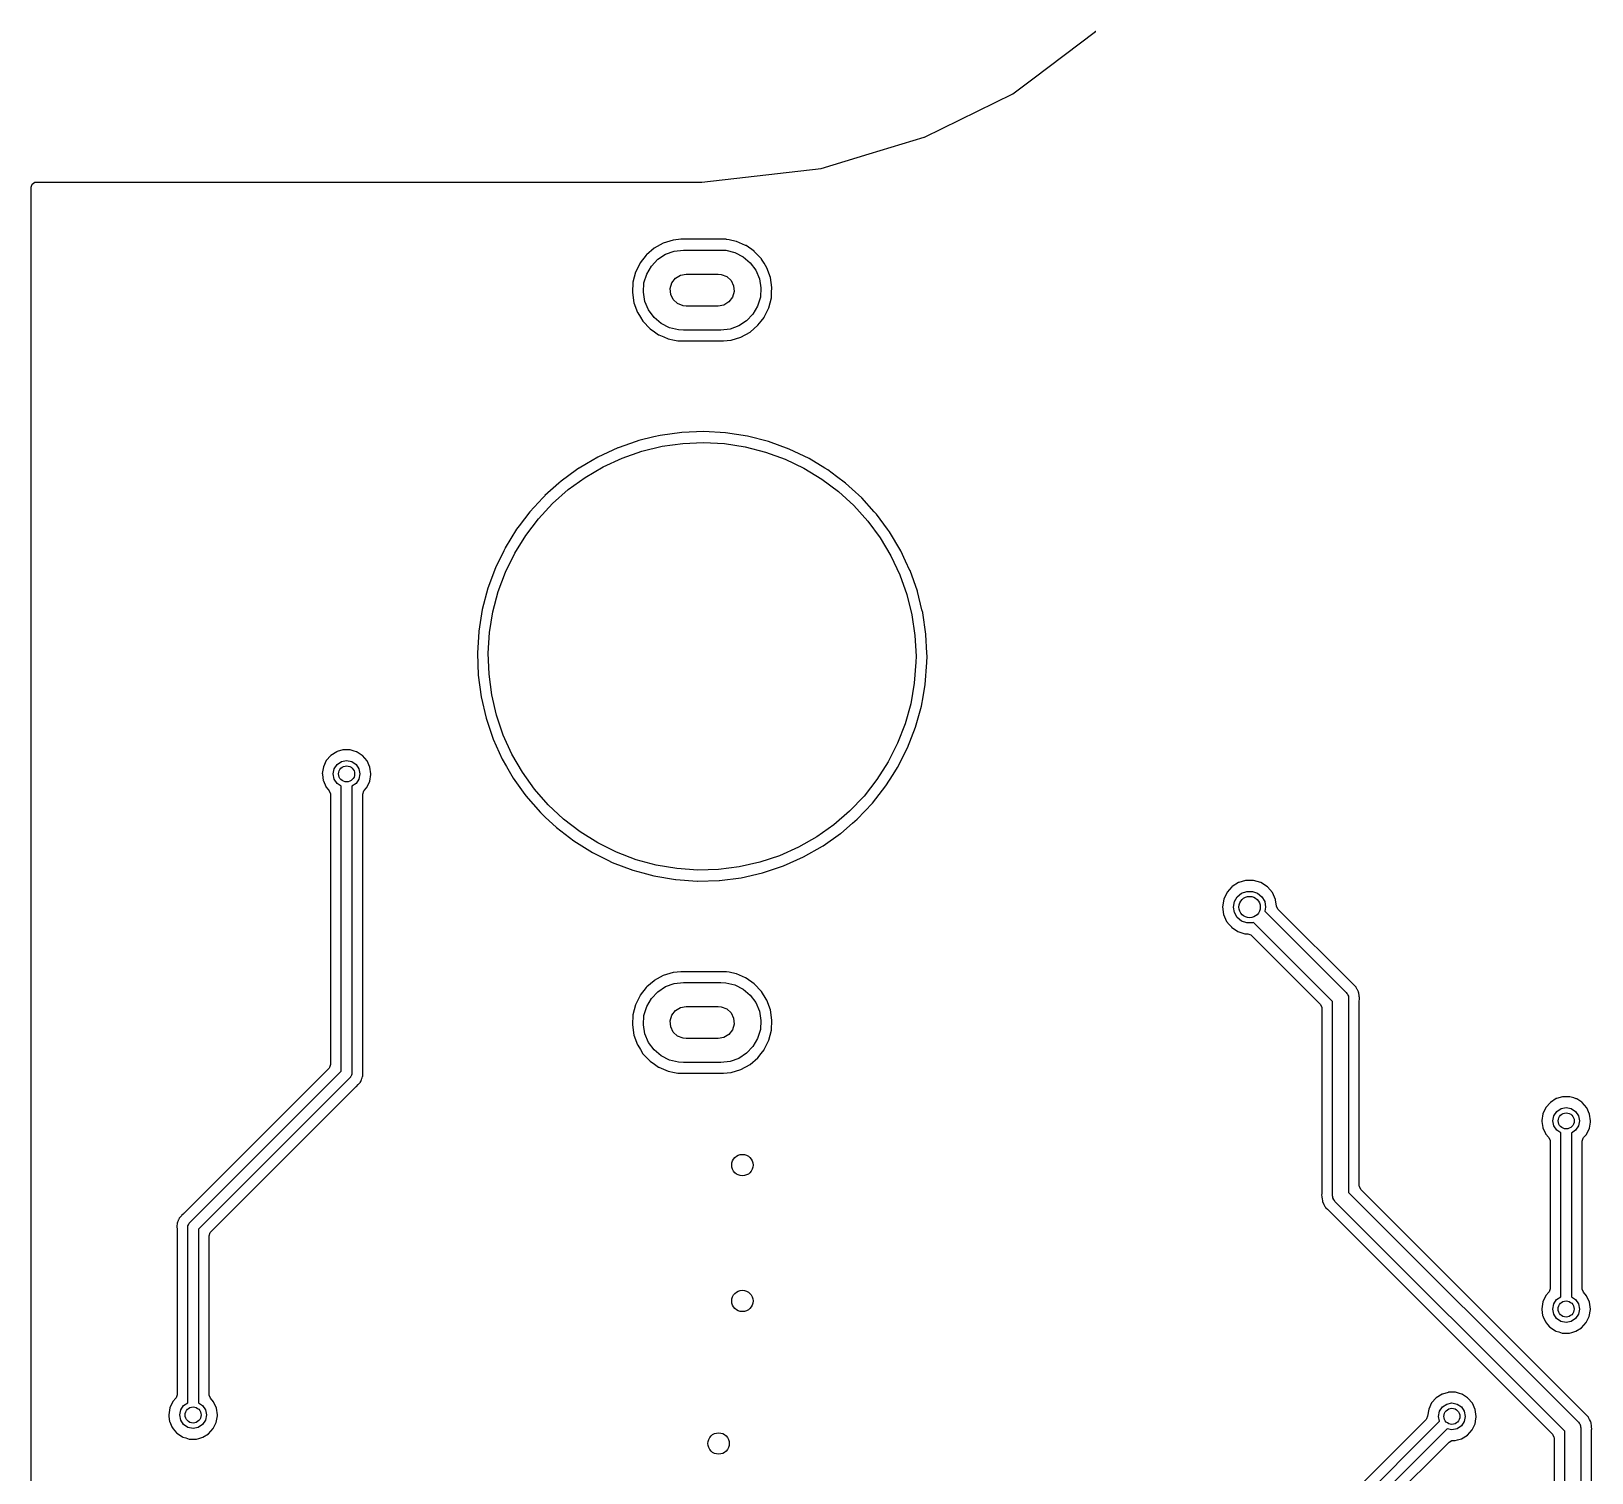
# Model space of a CAD drawing. Extents: x 0.04 to 2.01, y 0.04 to 5.04.
# Drawn here: x 0.037 to 1.187, y 2.912 to 3.974 of the extents above; entities that cross this region are included whole.
import ezdxf

# ---------------------------------------------------------------- set-up
doc = ezdxf.new("R2010")
doc.units = 0
doc.header["$MEASUREMENT"] = 0
doc.layers.add('BLACK', color=7, linetype='CONTINUOUS')

msp = doc.modelspace()

# ---------------------------------------------------------------- linework, layer by layer
at = {"layer": 'BLACK', "linetype": 'CONTINUOUS'}
for p, q in [((0.774921, 3.93916), (0.821059, 3.97396)), ((0.821059, 3.97396), (0.821189, 3.97406)), ((0.821059, 3.97396), (0.821059, 3.97396)), ((0.821189, 3.97406), (0.8213, 3.97417)), ((0.760189, 3.92806), (0.774921, 3.93916)), ((0.695189, 3.89606), (0.760189, 3.92806)), ((0.654557, 3.88376), (0.695036, 3.89601)), ((0.695036, 3.89601), (0.695037, 3.89601)), ((0.695037, 3.89601), (0.695189, 3.89606)), ((0.531189, 3.86306), (0.619189, 3.87306)), ((0.619189, 3.87306), (0.654557, 3.88376)), ((0.037421, 3.85916), (0.038166, 3.86145)), ((0.038166, 3.86145), (0.040114, 3.86286)), ((0.040114, 3.86286), (0.041319, 3.86306)), ((0.041319, 3.86306), (0.531189, 3.86306)), ((0.037421, 0.04722), (0.037421, 3.85916)), ((0.502899, 3.81804), (0.49625, 3.81435)), ((0.510153, 3.82031), (0.502899, 3.81804)), ((0.510349, 3.82033), (0.510153, 3.82031)), ((0.515718, 3.82088), (0.510349, 3.82033)), ((0.510349, 3.82033), (0.510349, 3.82033)), ((0.515719, 3.82088), (0.515718, 3.82088)), ((0.515817, 3.82089), (0.515719, 3.82088)), ((0.548958, 3.82089), (0.515817, 3.82089)), ((0.549207, 3.82087), (0.548958, 3.82089)), ((0.549354, 3.82084), (0.549207, 3.82087)), ((0.551341, 3.82043), (0.549354, 3.82084)), ((0.549354, 3.82084), (0.549354, 3.82084)), ((0.556649, 3.81932), (0.551341, 3.82043)), ((0.55683, 3.81924), (0.556649, 3.81932)), ((0.563445, 3.81638), (0.55683, 3.81924)), ((0.55683, 3.81924), (0.55683, 3.81924)), ((0.563626, 3.8163), (0.563445, 3.81638)), ((0.563445, 3.81638), (0.563445, 3.81638)), ((0.563788, 3.81619), (0.563626, 3.8163)), ((0.569692, 3.81205), (0.563788, 3.81619)), ((0.490356, 3.80925), (0.485939, 3.80355)), ((0.490477, 3.8094), (0.490356, 3.80925)), ((0.49625, 3.81435), (0.490477, 3.8094)), ((0.494073, 3.80115), (0.498776, 3.80612)), ((0.498776, 3.80612), (0.504495, 3.80987)), ((0.504495, 3.80987), (0.510924, 3.8122)), ((0.510924, 3.8122), (0.517717, 3.81299)), ((0.517717, 3.81299), (0.545276, 3.81299)), ((0.545276, 3.81299), (0.548925, 3.81277)), ((0.548925, 3.81277), (0.555568, 3.81114)), ((0.555568, 3.81114), (0.561659, 3.80803)), ((0.561659, 3.80803), (0.566871, 3.8036)), ((0.569854, 3.81194), (0.569692, 3.81205)), ((0.569692, 3.81205), (0.569692, 3.81205)), ((0.575077, 3.80641), (0.569854, 3.81194)), ((0.575181, 3.80625), (0.575077, 3.80641)), ((0.577058, 3.80322), (0.575181, 3.80625)), ((0.575181, 3.80625), (0.575181, 3.80625)), ((0.482461, 3.79658), (0.480545, 3.78922)), ((0.485818, 3.8034), (0.482461, 3.79658)), ((0.485939, 3.80355), (0.485818, 3.8034)), ((0.485939, 3.80355), (0.485939, 3.80355)), ((0.488656, 3.78869), (0.490638, 3.79524)), ((0.490638, 3.79524), (0.494073, 3.80115)), ((0.511751, 3.79221), (0.515433, 3.79448)), ((0.515433, 3.79448), (0.519685, 3.79528)), ((0.519685, 3.79528), (0.543307, 3.79528)), ((0.543307, 3.79528), (0.545601, 3.79505)), ((0.545601, 3.79505), (0.549618, 3.79345)), ((0.549618, 3.79345), (0.552789, 3.79051)), ((0.566871, 3.8036), (0.570924, 3.79809)), ((0.570924, 3.79809), (0.573602, 3.7918)), ((0.579083, 3.79995), (0.577058, 3.80322)), ((0.581708, 3.79282), (0.579083, 3.79995)), ((0.582845, 3.7853), (0.581708, 3.79282)), ((0.480545, 3.78922), (0.480147, 3.78163)), ((0.480147, 3.78163), (0.481284, 3.77411)), ((0.488232, 3.78187), (0.488656, 3.78869)), ((0.48939, 3.77513), (0.488232, 3.78187)), ((0.50793, 3.78462), (0.509133, 3.78877)), ((0.508304, 3.78031), (0.50793, 3.78462)), ((0.509133, 3.78877), (0.511751, 3.79221)), ((0.552789, 3.79051), (0.554689, 3.78662)), ((0.555062, 3.78231), (0.553859, 3.77816)), ((0.554689, 3.78662), (0.555062, 3.78231)), ((0.573602, 3.7918), (0.57476, 3.78506)), ((0.57476, 3.78506), (0.574336, 3.77824)), ((0.582447, 3.77771), (0.582652, 3.78163)), ((0.582652, 3.78163), (0.582845, 3.7853)), ((0.481284, 3.77411), (0.483909, 3.76698)), ((0.492068, 3.76883), (0.48939, 3.77513)), ((0.510203, 3.77642), (0.508304, 3.78031)), ((0.513374, 3.77348), (0.510203, 3.77642)), ((0.517391, 3.77188), (0.513374, 3.77348)), ((0.519685, 3.77165), (0.517391, 3.77188)), ((0.543307, 3.77165), (0.519685, 3.77165)), ((0.547559, 3.77245), (0.543307, 3.77165)), ((0.551241, 3.77471), (0.547559, 3.77245)), ((0.553859, 3.77816), (0.551241, 3.77471)), ((0.572354, 3.77169), (0.568919, 3.76578)), ((0.574336, 3.77824), (0.572354, 3.77169)), ((0.577174, 3.76353), (0.580531, 3.77035)), ((0.580531, 3.77035), (0.582447, 3.77771)), ((0.483909, 3.76698), (0.484013, 3.76681)), ((0.484013, 3.76681), (0.484013, 3.76681)), ((0.484013, 3.76681), (0.486044, 3.76353)), ((0.486044, 3.76353), (0.487915, 3.76051)), ((0.487915, 3.76051), (0.493139, 3.75499)), ((0.496121, 3.76333), (0.492068, 3.76883)), ((0.501333, 3.7589), (0.496121, 3.76333)), ((0.507424, 3.75579), (0.501333, 3.7589)), ((0.564216, 3.76081), (0.558497, 3.75706)), ((0.568919, 3.76578), (0.564216, 3.76081)), ((0.572515, 3.75753), (0.574964, 3.76068)), ((0.574964, 3.76068), (0.577053, 3.76338)), ((0.577053, 3.76338), (0.577054, 3.76338)), ((0.577054, 3.76338), (0.577174, 3.76353)), ((0.493139, 3.75499), (0.4933, 3.75488)), ((0.4933, 3.75488), (0.4933, 3.75488)), ((0.4933, 3.75488), (0.496401, 3.75271)), ((0.496401, 3.75271), (0.499366, 3.75063)), ((0.499366, 3.75063), (0.499547, 3.75055)), ((0.499547, 3.75055), (0.499547, 3.75055)), ((0.499547, 3.75055), (0.503162, 3.74899)), ((0.503162, 3.74899), (0.506343, 3.74761)), ((0.506343, 3.74761), (0.511094, 3.74662)), ((0.514067, 3.75416), (0.507424, 3.75579)), ((0.511094, 3.74662), (0.513638, 3.74609)), ((0.517717, 3.75394), (0.514067, 3.75416)), ((0.545276, 3.75394), (0.517717, 3.75394)), ((0.552068, 3.75473), (0.545276, 3.75394)), ((0.547274, 3.74605), (0.552643, 3.7466)), ((0.558497, 3.75706), (0.552068, 3.75473)), ((0.552643, 3.7466), (0.552839, 3.74662)), ((0.552643, 3.7466), (0.552643, 3.7466)), ((0.552839, 3.74662), (0.560093, 3.74889)), ((0.560093, 3.74889), (0.566743, 3.75258)), ((0.566743, 3.75258), (0.572515, 3.75753)), ((0.513638, 3.74609), (0.513638, 3.74609)), ((0.513638, 3.74609), (0.513785, 3.74606)), ((0.513785, 3.74606), (0.514034, 3.74604)), ((0.514034, 3.74604), (0.547176, 3.74604)), ((0.547176, 3.74604), (0.547274, 3.74605)), ((0.547274, 3.74605), (0.547274, 3.74605)), ((0.51649, 3.67867), (0.500471, 3.67642)), ((0.532652, 3.67935), (0.51649, 3.67867)), ((0.532747, 3.67934), (0.532652, 3.67935)), ((0.548708, 3.67845), (0.532747, 3.67934)), ((0.532747, 3.67934), (0.532747, 3.67934)), ((0.548803, 3.67845), (0.548708, 3.67845)), ((0.548708, 3.67845), (0.548708, 3.67845)), ((0.564789, 3.67597), (0.548803, 3.67845)), ((0.469471, 3.6673), (0.454787, 3.66051)), ((0.469561, 3.66733), (0.469471, 3.6673)), ((0.482897, 3.67197), (0.469561, 3.66733)), ((0.469561, 3.66733), (0.469561, 3.66733)), ((0.484748, 3.67262), (0.482897, 3.67197)), ((0.48484, 3.67264), (0.484748, 3.67262)), ((0.49598, 3.67533), (0.48484, 3.67264)), ((0.48484, 3.67264), (0.48484, 3.67264)), ((0.487033, 3.66485), (0.501987, 3.66847)), ((0.500471, 3.67642), (0.49598, 3.67533)), ((0.501987, 3.66847), (0.517223, 3.67061)), ((0.517223, 3.67061), (0.532595, 3.67126)), ((0.532595, 3.67126), (0.547957, 3.6704)), ((0.547957, 3.6704), (0.563162, 3.66804)), ((0.563162, 3.66804), (0.578064, 3.66422)), ((0.564881, 3.67595), (0.564789, 3.67597)), ((0.580366, 3.67197), (0.564881, 3.67595)), ((0.580457, 3.67195), (0.580366, 3.67197)), ((0.580366, 3.67197), (0.580366, 3.67197)), ((0.595658, 3.66642), (0.580457, 3.67195)), ((0.610247, 3.65943), (0.595658, 3.66642)), ((0.446356, 3.65557), (0.440916, 3.65237)), ((0.454787, 3.66051), (0.446356, 3.65557)), ((0.458536, 3.65334), (0.472503, 3.65979)), ((0.472503, 3.65979), (0.487033, 3.66485)), ((0.578064, 3.66422), (0.592522, 3.65895)), ((0.592522, 3.65895), (0.606398, 3.65231)), ((0.610328, 3.65938), (0.610247, 3.65943)), ((0.621892, 3.65237), (0.610328, 3.65938)), ((0.610328, 3.65938), (0.610328, 3.65938)), ((0.439073, 3.65105), (0.427747, 3.64282)), ((0.432818, 3.63651), (0.445266, 3.64555)), ((0.440757, 3.65227), (0.439073, 3.65105)), ((0.440758, 3.65227), (0.440757, 3.65227)), ((0.440834, 3.65233), (0.440758, 3.65227)), ((0.440916, 3.65237), (0.440834, 3.65233)), ((0.440916, 3.65237), (0.440916, 3.65237)), ((0.445266, 3.64555), (0.458536, 3.65334)), ((0.606398, 3.65231), (0.619558, 3.64434)), ((0.619558, 3.64434), (0.631878, 3.63512)), ((0.624084, 3.65105), (0.621892, 3.65237)), ((0.62416, 3.65099), (0.624084, 3.65105)), ((0.630516, 3.64623), (0.62416, 3.65099)), ((0.62416, 3.65099), (0.62416, 3.65099)), ((0.637037, 3.64136), (0.630516, 3.64623)), ((0.415586, 3.63201), (0.414142, 3.63045)), ((0.41565, 3.63208), (0.415586, 3.63201)), ((0.415586, 3.63201), (0.415586, 3.63201)), ((0.426029, 3.64129), (0.41565, 3.63208)), ((0.421313, 3.62629), (0.432818, 3.63651)), ((0.427676, 3.64275), (0.426029, 3.64129)), ((0.427747, 3.64282), (0.427676, 3.64275)), ((0.631878, 3.63512), (0.643239, 3.62475)), ((0.637107, 3.64129), (0.637037, 3.64136)), ((0.642041, 3.63679), (0.637107, 3.64129)), ((0.637107, 3.64129), (0.637107, 3.64129)), ((0.648982, 3.63045), (0.642041, 3.63679)), ((0.404602, 3.62013), (0.396859, 3.60993)), ((0.404659, 3.62021), (0.404602, 3.62013)), ((0.404602, 3.62013), (0.404602, 3.62013)), ((0.414142, 3.63045), (0.404659, 3.62021)), ((0.410859, 3.61501), (0.421313, 3.62629)), ((0.643239, 3.62475), (0.653535, 3.61331)), ((0.649046, 3.63038), (0.648982, 3.63045)), ((0.658271, 3.62013), (0.649046, 3.63038)), ((0.659806, 3.61843), (0.658271, 3.62013)), ((0.396859, 3.60993), (0.394879, 3.60732)), ((0.401557, 3.60275), (0.410859, 3.61501)), ((0.653535, 3.61331), (0.662665, 3.60093)), ((0.659863, 3.61835), (0.659806, 3.61843)), ((0.667993, 3.60732), (0.659863, 3.61835)), ((0.394879, 3.60732), (0.386403, 3.59355)), ((0.393495, 3.58965), (0.401557, 3.60275)), ((0.662665, 3.60093), (0.670543, 3.58771)), ((0.669406, 3.60541), (0.667993, 3.60732)), ((0.677689, 3.59151), (0.669406, 3.60541)), ((0.385411, 3.59151), (0.379312, 3.57901)), ((0.386361, 3.59346), (0.385411, 3.59151)), ((0.386403, 3.59355), (0.386361, 3.59346)), ((0.386361, 3.59346), (0.386361, 3.59346)), ((0.38675, 3.57582), (0.393495, 3.58965)), ((0.670543, 3.58771), (0.677094, 3.57379)), ((0.68131, 3.58382), (0.677689, 3.59151)), ((0.379312, 3.57901), (0.373673, 3.56384)), ((0.381387, 3.5614), (0.38675, 3.57582)), ((0.684536, 3.57696), (0.68131, 3.58382)), ((0.684576, 3.57687), (0.684536, 3.57696)), ((0.684536, 3.57696), (0.684536, 3.57696)), ((0.690003, 3.56164), (0.684576, 3.57687)), ((0.373673, 3.56384), (0.369541, 3.5482)), ((0.677094, 3.57379), (0.682255, 3.5593)), ((0.377457, 3.54652), (0.381387, 3.5614)), ((0.682255, 3.5593), (0.685977, 3.54437)), ((0.690026, 3.56154), (0.690003, 3.56164)), ((0.693375, 3.54811), (0.690026, 3.56154)), ((0.369541, 3.5482), (0.366954, 3.53224)), ((0.374997, 3.53133), (0.377457, 3.54652)), ((0.685977, 3.54437), (0.688225, 3.52915)), ((0.693916, 3.54594), (0.693375, 3.54811)), ((0.69393, 3.54585), (0.693916, 3.54594)), ((0.696265, 3.53003), (0.69393, 3.54585)), ((0.69393, 3.54585), (0.69393, 3.54585)), ((0.366948, 3.53214), (0.365945, 3.51619)), ((0.366949, 3.53214), (0.366948, 3.53214)), ((0.366954, 3.53224), (0.366949, 3.53214)), ((0.374031, 3.51598), (0.374997, 3.53133)), ((0.688225, 3.52915), (0.688976, 3.51378)), ((0.696279, 3.52994), (0.696265, 3.53003)), ((0.696956, 3.51609), (0.696279, 3.52994)), ((0.365945, 3.51619), (0.365939, 3.51609)), ((0.365939, 3.51609), (0.366503, 3.49992)), ((0.374568, 3.5006), (0.374031, 3.51598)), ((0.688915, 3.50938), (0.687735, 3.49404)), ((0.688976, 3.51378), (0.688915, 3.50938)), ((0.695764, 3.49303), (0.697005, 3.50916)), ((0.69707, 3.51378), (0.696956, 3.51609)), ((0.697005, 3.50916), (0.69707, 3.51378)), ((0.366503, 3.49992), (0.368643, 3.48389)), ((0.376603, 3.48535), (0.374568, 3.5006)), ((0.687735, 3.49404), (0.685063, 3.47889)), ((0.368643, 3.48389), (0.372337, 3.46814)), ((0.380116, 3.47037), (0.376603, 3.48535)), ((0.692955, 3.4771), (0.69417, 3.48399)), ((0.69417, 3.48399), (0.695747, 3.49293)), ((0.695747, 3.49293), (0.695764, 3.49303)), ((0.695747, 3.49293), (0.695747, 3.49293)), ((0.685063, 3.47889), (0.680925, 3.46407)), ((0.688605, 3.46152), (0.692955, 3.4771)), ((0.372337, 3.46814), (0.37755, 3.45283)), ((0.385075, 3.45581), (0.380116, 3.47037)), ((0.680925, 3.46407), (0.675361, 3.44973)), ((0.682755, 3.44643), (0.688605, 3.46152)), ((0.37755, 3.45283), (0.384232, 3.4381)), ((0.391431, 3.4418), (0.385075, 3.45581)), ((0.675361, 3.44973), (0.668424, 3.43599)), ((0.254709, 3.437), (0.252549, 3.4324)), ((0.258072, 3.44081), (0.254709, 3.437)), ((0.262368, 3.44352), (0.258072, 3.44081)), ((0.262635, 3.4436), (0.262368, 3.44352)), ((0.266986, 3.44484), (0.262635, 3.4436)), ((0.262635, 3.4436), (0.262635, 3.4436)), ((0.262725, 3.43413), (0.265918, 3.43626)), ((0.265918, 3.43626), (0.269685, 3.43701)), ((0.267253, 3.44492), (0.266986, 3.44484)), ((0.266986, 3.44484), (0.266986, 3.44484)), ((0.267531, 3.44492), (0.267253, 3.44492)), ((0.269317, 3.44491), (0.267531, 3.44492)), ((0.272334, 3.44489), (0.269317, 3.44491)), ((0.269685, 3.43701), (0.273452, 3.43626)), ((0.275249, 3.44402), (0.272334, 3.44489)), ((0.273452, 3.43626), (0.276645, 3.43413)), ((0.276935, 3.44351), (0.275249, 3.44402)), ((0.277201, 3.44343), (0.276935, 3.44351)), ((0.276935, 3.44351), (0.276935, 3.44351)), ((0.277434, 3.44328), (0.277201, 3.44343)), ((0.281231, 3.44082), (0.277434, 3.44328)), ((0.281464, 3.44067), (0.281231, 3.44082)), ((0.281231, 3.44082), (0.281231, 3.44082)), ((0.284781, 3.43682), (0.281464, 3.44067)), ((0.286883, 3.43219), (0.284781, 3.43682)), ((0.384232, 3.4381), (0.38428, 3.43801)), ((0.38428, 3.43801), (0.38428, 3.43801)), ((0.38428, 3.43801), (0.387374, 3.43266)), ((0.399123, 3.42847), (0.391431, 3.4418)), ((0.675461, 3.432), (0.682755, 3.44643)), ((0.252549, 3.4324), (0.251768, 3.42738)), ((0.251768, 3.42738), (0.251804, 3.42711)), ((0.251804, 3.42711), (0.251804, 3.42711)), ((0.251804, 3.42711), (0.251854, 3.42673)), ((0.251854, 3.42673), (0.252426, 3.42235)), ((0.259843, 3.42717), (0.260592, 3.43093)), ((0.260592, 3.4234), (0.259843, 3.42717)), ((0.260592, 3.43093), (0.262725, 3.43413)), ((0.276645, 3.43413), (0.278778, 3.43093)), ((0.278778, 3.43093), (0.279528, 3.42717)), ((0.279528, 3.42717), (0.278778, 3.4234)), ((0.286755, 3.42172), (0.287598, 3.42673)), ((0.287604, 3.42717), (0.286883, 3.43219)), ((0.287598, 3.42673), (0.287604, 3.42717)), ((0.387374, 3.43266), (0.392321, 3.42409)), ((0.40808, 3.41596), (0.399123, 3.42847)), ((0.668424, 3.43599), (0.66018, 3.423)), ((0.666794, 3.41834), (0.672118, 3.42673)), ((0.672118, 3.42673), (0.675411, 3.43192)), ((0.675411, 3.43192), (0.675461, 3.432)), ((0.675411, 3.43192), (0.675411, 3.43192)), ((0.252426, 3.42235), (0.252538, 3.42209)), ((0.252538, 3.42209), (0.252538, 3.42209)), ((0.252538, 3.42209), (0.254361, 3.41795)), ((0.254361, 3.41795), (0.254473, 3.4177)), ((0.254473, 3.4177), (0.256155, 3.4157)), ((0.256155, 3.4157), (0.25694, 3.41476)), ((0.25694, 3.41476), (0.257845, 3.41253)), ((0.262725, 3.42021), (0.260592, 3.4234)), ((0.265748, 3.41819), (0.262725, 3.42021)), ((0.265748, 3.20832), (0.265748, 3.41819)), ((0.276645, 3.42021), (0.273622, 3.41819)), ((0.273622, 3.41819), (0.273622, 3.20669)), ((0.278778, 3.4234), (0.276645, 3.42021)), ((0.281516, 3.4123), (0.28226, 3.41459)), ((0.28226, 3.41459), (0.282524, 3.41492)), ((0.282524, 3.41492), (0.284354, 3.41694)), ((0.284354, 3.41694), (0.28454, 3.41715)), ((0.284354, 3.41694), (0.284354, 3.41694)), ((0.28454, 3.41715), (0.286755, 3.42172)), ((0.392321, 3.42409), (0.392376, 3.42401)), ((0.392376, 3.42401), (0.392376, 3.42401)), ((0.392376, 3.42401), (0.399734, 3.41373)), ((0.399734, 3.41373), (0.401737, 3.41093)), ((0.418214, 3.40438), (0.40808, 3.41596)), ((0.66018, 3.423), (0.650708, 3.41088)), ((0.656834, 3.40559), (0.666794, 3.41834)), ((0.257845, 3.41253), (0.257854, 3.41225)), ((0.257854, 3.41225), (0.257854, 3.21321)), ((0.281516, 3.20777), (0.281516, 3.4123)), ((0.401737, 3.41093), (0.412392, 3.39876)), ((0.42943, 3.39385), (0.418214, 3.40438)), ((0.650708, 3.41088), (0.640098, 3.39974)), ((0.645679, 3.39388), (0.656834, 3.40559)), ((0.412392, 3.39876), (0.412462, 3.3987)), ((0.412462, 3.3987), (0.412462, 3.3987)), ((0.412462, 3.3987), (0.415972, 3.3954)), ((0.415972, 3.3954), (0.424185, 3.38769)), ((0.44162, 3.38446), (0.42943, 3.39385)), ((0.640098, 3.39974), (0.628451, 3.38968)), ((0.633505, 3.38337), (0.642189, 3.39086)), ((0.642189, 3.39086), (0.645679, 3.39388)), ((0.424185, 3.38769), (0.42426, 3.38763)), ((0.42426, 3.38763), (0.42426, 3.38763)), ((0.42426, 3.38763), (0.436926, 3.37788)), ((0.454668, 3.37631), (0.44162, 3.38446)), ((0.615878, 3.38081), (0.6025, 3.37321)), ((0.628451, 3.38968), (0.615878, 3.38081)), ((0.620577, 3.37424), (0.633355, 3.38325)), ((0.633355, 3.38325), (0.633356, 3.38325)), ((0.633356, 3.38325), (0.633433, 3.38331)), ((0.633433, 3.38331), (0.633505, 3.38337)), ((0.633505, 3.38337), (0.633505, 3.38337)), ((0.436926, 3.37788), (0.437001, 3.37782)), ((0.437001, 3.37782), (0.437082, 3.37777)), ((0.437082, 3.37777), (0.450639, 3.3693)), ((0.450639, 3.3693), (0.450639, 3.3693)), ((0.450639, 3.3693), (0.450719, 3.36925)), ((0.450719, 3.36925), (0.450805, 3.3692)), ((0.450805, 3.3692), (0.450805, 3.3692)), ((0.450805, 3.3692), (0.462143, 3.36358)), ((0.468449, 3.36947), (0.454668, 3.37631)), ((0.482832, 3.36401), (0.468449, 3.36947)), ((0.6025, 3.37321), (0.588445, 3.36696)), ((0.606149, 3.36599), (0.620215, 3.37398)), ((0.620215, 3.37398), (0.620577, 3.37424)), ((0.462143, 3.36358), (0.465209, 3.36205)), ((0.465209, 3.36205), (0.480331, 3.35631)), ((0.480331, 3.35631), (0.480422, 3.35629)), ((0.480422, 3.35629), (0.480422, 3.35628)), ((0.480422, 3.35628), (0.487813, 3.35428)), ((0.497679, 3.35997), (0.482832, 3.36401)), ((0.51285, 3.35741), (0.497679, 3.35997)), ((0.528198, 3.35633), (0.51285, 3.35741)), ((0.543578, 3.35676), (0.528198, 3.35633)), ((0.558842, 3.35869), (0.543578, 3.35676)), ((0.573846, 3.3621), (0.558842, 3.35869)), ((0.588445, 3.36696), (0.573846, 3.3621)), ((0.576022, 3.35431), (0.591371, 3.35941)), ((0.591371, 3.35941), (0.606149, 3.36599)), ((0.487813, 3.35428), (0.495942, 3.35207)), ((0.495942, 3.35207), (0.511891, 3.34937)), ((0.511891, 3.34937), (0.511986, 3.34936)), ((0.511986, 3.34936), (0.511986, 3.34936)), ((0.511986, 3.34936), (0.527934, 3.34825)), ((0.527934, 3.34825), (0.527934, 3.34825)), ((0.527934, 3.34825), (0.528029, 3.34824)), ((0.528029, 3.34824), (0.528123, 3.34824)), ((0.528123, 3.34824), (0.528124, 3.34824)), ((0.528124, 3.34824), (0.544103, 3.34869)), ((0.544103, 3.34869), (0.544104, 3.34869)), ((0.544104, 3.34869), (0.544199, 3.34869)), ((0.544199, 3.34869), (0.560248, 3.35072)), ((0.560248, 3.35072), (0.56034, 3.35074)), ((0.56034, 3.35074), (0.560341, 3.35074)), ((0.560341, 3.35074), (0.57593, 3.35428)), ((0.57593, 3.35428), (0.576022, 3.35431)), ((0.57593, 3.35428), (0.57593, 3.35428)), ((0.92172, 3.34422), (0.921536, 3.34401)), ((0.926493, 3.34723), (0.92172, 3.34422)), ((0.92676, 3.3473), (0.926493, 3.34723)), ((0.931653, 3.3487), (0.92676, 3.3473)), ((0.92676, 3.3473), (0.92676, 3.3473)), ((0.931654, 3.3487), (0.931653, 3.3487)), ((0.93192, 3.34878), (0.931654, 3.3487)), ((0.932198, 3.34878), (0.93192, 3.34878)), ((0.934287, 3.34876), (0.932198, 3.34878)), ((0.932198, 3.34878), (0.932198, 3.34878)), ((0.937565, 3.34874), (0.934287, 3.34876)), ((0.942972, 3.34713), (0.937565, 3.34874)), ((0.947709, 3.34406), (0.942972, 3.34713)), ((0.915585, 3.33488), (0.914716, 3.3293)), ((0.917983, 3.33998), (0.915585, 3.33488)), ((0.918167, 3.34019), (0.917983, 3.33998)), ((0.921536, 3.34401), (0.918167, 3.34019)), ((0.918167, 3.34019), (0.918167, 3.34019)), ((0.921536, 3.34401), (0.921536, 3.34401)), ((0.922811, 3.32906), (0.923523, 3.33309)), ((0.923523, 3.33309), (0.925574, 3.33665)), ((0.925574, 3.33665), (0.928717, 3.33928)), ((0.928717, 3.33928), (0.932571, 3.34069)), ((0.932571, 3.34069), (0.936673, 3.34069)), ((0.936673, 3.34069), (0.940528, 3.33928)), ((0.940528, 3.33928), (0.94367, 3.33665)), ((0.94367, 3.33665), (0.945721, 3.33309)), ((0.945721, 3.33309), (0.946433, 3.32906)), ((0.951393, 3.33978), (0.947709, 3.34406)), ((0.953729, 3.33464), (0.951393, 3.33978)), ((0.953769, 3.33437), (0.953729, 3.33464)), ((0.954411, 3.32988), (0.953769, 3.33437)), ((0.914716, 3.3293), (0.915448, 3.3237)), ((0.915448, 3.3237), (0.917721, 3.31854)), ((0.923523, 3.32502), (0.922811, 3.32906)), ((0.925574, 3.32146), (0.923523, 3.32502)), ((0.928717, 3.31883), (0.925574, 3.32146)), ((0.946433, 3.32906), (0.945915, 3.32611)), ((0.945915, 3.32611), (1.0058, 3.26623)), ((0.955513, 3.32768), (0.954411, 3.32988)), ((1.01112, 3.27207), (0.955513, 3.32768)), ((0.917721, 3.31854), (0.919537, 3.31637)), ((0.919537, 3.31637), (0.921174, 3.31443)), ((0.921174, 3.31443), (0.921175, 3.31443)), ((0.921175, 3.31443), (0.921353, 3.31421)), ((0.921353, 3.31421), (0.926052, 3.31109)), ((0.926052, 3.31109), (0.928893, 3.3102)), ((0.932571, 3.31742), (0.928717, 3.31883)), ((0.928893, 3.3102), (0.931174, 3.30949)), ((0.936673, 3.31742), (0.932571, 3.31742)), ((0.937574, 3.31775), (0.936673, 3.31742)), ((0.995717, 3.25961), (0.937574, 3.31775)), ((0.931174, 3.30949), (0.931174, 3.30949)), ((0.931174, 3.30949), (0.931439, 3.3094)), ((0.931439, 3.3094), (0.932881, 3.30938)), ((0.932881, 3.30938), (0.933248, 3.30937)), ((0.933248, 3.30937), (0.935525, 3.30858)), ((0.935525, 3.30858), (0.935932, 3.30823)), ((0.935932, 3.30823), (0.986681, 3.25748)), ((0.502899, 3.27867), (0.49625, 3.27498)), ((0.510153, 3.28094), (0.502899, 3.27867)), ((0.510349, 3.28096), (0.510153, 3.28094)), ((0.515718, 3.28151), (0.510349, 3.28096)), ((0.510349, 3.28096), (0.510349, 3.28096)), ((0.515719, 3.28151), (0.515718, 3.28151)), ((0.515817, 3.28152), (0.515719, 3.28151)), ((0.548958, 3.28152), (0.515817, 3.28152)), ((0.549207, 3.2815), (0.548958, 3.28152)), ((0.549354, 3.28147), (0.549207, 3.2815)), ((0.551341, 3.28106), (0.549354, 3.28147)), ((0.549354, 3.28147), (0.549354, 3.28147)), ((0.556649, 3.27995), (0.551341, 3.28106)), ((0.55683, 3.27987), (0.556649, 3.27995)), ((0.563445, 3.27701), (0.55683, 3.27987)), ((0.55683, 3.27987), (0.55683, 3.27987)), ((0.563626, 3.27693), (0.563445, 3.27701)), ((0.563445, 3.27701), (0.563445, 3.27701)), ((0.563788, 3.27682), (0.563626, 3.27693)), ((0.569692, 3.27268), (0.563788, 3.27682)), ((0.485818, 3.26403), (0.482461, 3.25721)), ((0.485939, 3.26418), (0.485818, 3.26403)), ((0.490356, 3.26988), (0.485939, 3.26418)), ((0.485939, 3.26418), (0.485939, 3.26418)), ((0.490477, 3.27003), (0.490356, 3.26988)), ((0.490741, 3.27026), (0.490477, 3.27003)), ((0.4961, 3.27485), (0.490741, 3.27026)), ((0.494073, 3.26178), (0.498776, 3.26675)), ((0.49625, 3.27498), (0.4961, 3.27485)), ((0.498776, 3.26675), (0.504495, 3.2705)), ((0.504495, 3.2705), (0.510924, 3.27283)), ((0.510924, 3.27283), (0.517717, 3.27362)), ((0.517717, 3.27362), (0.545276, 3.27362)), ((0.545276, 3.27362), (0.548925, 3.2734)), ((0.548925, 3.2734), (0.555568, 3.27177)), ((0.555568, 3.27177), (0.561659, 3.26866)), ((0.561659, 3.26866), (0.566871, 3.26423)), ((0.566871, 3.26423), (0.570924, 3.25872)), ((0.569854, 3.27257), (0.569692, 3.27268)), ((0.569692, 3.27268), (0.569692, 3.27268)), ((0.575077, 3.26704), (0.569854, 3.27257)), ((0.575181, 3.26688), (0.575077, 3.26704)), ((0.578579, 3.2614), (0.575181, 3.26688)), ((0.575181, 3.26688), (0.575181, 3.26688)), ((1.0058, 3.26623), (1.00619, 3.26556)), ((1.00619, 3.26556), (1.00674, 3.26501)), ((1.00674, 3.26501), (1.00694, 3.26426)), ((1.00694, 3.26426), (1.00733, 3.26358)), ((1.01123, 3.27197), (1.01112, 3.27207)), ((1.01244, 3.27085), (1.01123, 3.27197)), ((1.01268, 3.27063), (1.01244, 3.27085)), ((1.01244, 3.27085), (1.01244, 3.27085)), ((1.0128, 3.27041), (1.01268, 3.27063)), ((1.01283, 3.27036), (1.0128, 3.27041)), ((1.01288, 3.27031), (1.01283, 3.27036)), ((1.01294, 3.27025), (1.01288, 3.27031)), ((1.01307, 3.2701), (1.01294, 3.27025)), ((1.01317, 3.26988), (1.01307, 3.2701)), ((1.01388, 3.2684), (1.01317, 3.26988)), ((1.01396, 3.26824), (1.01388, 3.2684)), ((1.01486, 3.26659), (1.01396, 3.26824)), ((1.01491, 3.26629), (1.01486, 3.26659)), ((1.01492, 3.26623), (1.01491, 3.26629)), ((1.01506, 3.26596), (1.01492, 3.26623)), ((1.01509, 3.26564), (1.01506, 3.26596)), ((1.01528, 3.26409), (1.01509, 3.26564)), ((1.0153, 3.26391), (1.01528, 3.26409)), ((1.01542, 3.2632), (1.0153, 3.26391)), ((0.482461, 3.25721), (0.480545, 3.24985)), ((0.488656, 3.24932), (0.490638, 3.25587)), ((0.490638, 3.25587), (0.494073, 3.26178)), ((0.509133, 3.2494), (0.511751, 3.25284)), ((0.511751, 3.25284), (0.515433, 3.25511)), ((0.515433, 3.25511), (0.519685, 3.25591)), ((0.519685, 3.25591), (0.543307, 3.25591)), ((0.543307, 3.25591), (0.545601, 3.25568)), ((0.545601, 3.25568), (0.549618, 3.25408)), ((0.549618, 3.25408), (0.552789, 3.25114)), ((0.570924, 3.25872), (0.573602, 3.25243)), ((0.573602, 3.25243), (0.57476, 3.24569)), ((0.579083, 3.26058), (0.578579, 3.2614)), ((0.581708, 3.25345), (0.579083, 3.26058)), ((0.582845, 3.24593), (0.581708, 3.25345)), ((0.986681, 3.25748), (0.987775, 3.25533)), ((0.987775, 3.25533), (0.987823, 3.25472)), ((0.987823, 3.25472), (0.987823, 3.11838)), ((0.995717, 3.11649), (0.995717, 3.25961)), ((1.00733, 3.26358), (1.00733, 3.26281)), ((1.00733, 3.26281), (1.00753, 3.26206)), ((1.00753, 3.26206), (1.00753, 3.11893)), ((1.01542, 3.26304), (1.01542, 3.2632)), ((1.01543, 3.26288), (1.01542, 3.26304)), ((1.01542, 3.26017), (1.01551, 3.26099)), ((1.01542, 3.12382), (1.01542, 3.26017)), ((1.01545, 3.26265), (1.01543, 3.26288)), ((1.01543, 3.26288), (1.01543, 3.26288)), ((1.0156, 3.2614), (1.01545, 3.26265)), ((1.01551, 3.26099), (1.01553, 3.26108)), ((1.01553, 3.26108), (1.0156, 3.2614)), ((1.01553, 3.26108), (1.01553, 3.26108)), ((0.480545, 3.24985), (0.480147, 3.24226)), ((0.480147, 3.24226), (0.481284, 3.23474)), ((0.488232, 3.2425), (0.488656, 3.24932)), ((0.48939, 3.23576), (0.488232, 3.2425)), ((0.50793, 3.24525), (0.509133, 3.2494)), ((0.508304, 3.24094), (0.50793, 3.24525)), ((0.510203, 3.23705), (0.508304, 3.24094)), ((0.552789, 3.25114), (0.554689, 3.24725)), ((0.555062, 3.24294), (0.553859, 3.23879)), ((0.554689, 3.24725), (0.555062, 3.24294)), ((0.57476, 3.24569), (0.574336, 3.23887)), ((0.582447, 3.23834), (0.582845, 3.24593)), ((0.481284, 3.23474), (0.483909, 3.22761)), ((0.492068, 3.22946), (0.48939, 3.23576)), ((0.496121, 3.22396), (0.492068, 3.22946)), ((0.513374, 3.23411), (0.510203, 3.23705)), ((0.517391, 3.23251), (0.513374, 3.23411)), ((0.519685, 3.23228), (0.517391, 3.23251)), ((0.543307, 3.23228), (0.519685, 3.23228)), ((0.547559, 3.23308), (0.543307, 3.23228)), ((0.551241, 3.23534), (0.547559, 3.23308)), ((0.553859, 3.23879), (0.551241, 3.23534)), ((0.572354, 3.23232), (0.568919, 3.22641)), ((0.574336, 3.23887), (0.572354, 3.23232)), ((0.577174, 3.22416), (0.580531, 3.23098)), ((0.580531, 3.23098), (0.582447, 3.23834)), ((0.483909, 3.22761), (0.484013, 3.22744)), ((0.484013, 3.22744), (0.484013, 3.22744)), ((0.484013, 3.22744), (0.486044, 3.22416)), ((0.486044, 3.22416), (0.487915, 3.22114)), ((0.487915, 3.22114), (0.493139, 3.21562)), ((0.501333, 3.21953), (0.496121, 3.22396)), ((0.507424, 3.21642), (0.501333, 3.21953)), ((0.564216, 3.22144), (0.558497, 3.21769)), ((0.568919, 3.22641), (0.564216, 3.22144)), ((0.566743, 3.21321), (0.572515, 3.21815)), ((0.572515, 3.21815), (0.574964, 3.22131)), ((0.574964, 3.22131), (0.577053, 3.22401)), ((0.577053, 3.22401), (0.577054, 3.22401)), ((0.577054, 3.22401), (0.577174, 3.22416)), ((0.256713, 3.21045), (0.149746, 3.10349)), ((0.153838, 3.09641), (0.265748, 3.20832)), ((0.25711, 3.21092), (0.256713, 3.21045)), ((0.257854, 3.21321), (0.25711, 3.21092)), ((0.273622, 3.20669), (0.273524, 3.20639)), ((0.273524, 3.20639), (0.273574, 3.20608)), ((0.281551, 3.20724), (0.281516, 3.20777)), ((0.281706, 3.2061), (0.281551, 3.20724)), ((0.493139, 3.21562), (0.4933, 3.21551)), ((0.4933, 3.21551), (0.4933, 3.21551)), ((0.4933, 3.21551), (0.496401, 3.21334)), ((0.496401, 3.21334), (0.499366, 3.21126)), ((0.499366, 3.21126), (0.499547, 3.21118)), ((0.499547, 3.21118), (0.499547, 3.21118)), ((0.499547, 3.21118), (0.501234, 3.21045)), ((0.501234, 3.21045), (0.506343, 3.20824)), ((0.506343, 3.20824), (0.511094, 3.20725)), ((0.514067, 3.21479), (0.507424, 3.21642)), ((0.511094, 3.20725), (0.513638, 3.20672)), ((0.513638, 3.20672), (0.513638, 3.20672)), ((0.513638, 3.20672), (0.513785, 3.20669)), ((0.513785, 3.20669), (0.514034, 3.20667)), ((0.514034, 3.20667), (0.547176, 3.20667)), ((0.517717, 3.21457), (0.514067, 3.21479)), ((0.545276, 3.21457), (0.517717, 3.21457)), ((0.552068, 3.21536), (0.545276, 3.21457)), ((0.547176, 3.20667), (0.547274, 3.20668)), ((0.547274, 3.20668), (0.552643, 3.20723)), ((0.547274, 3.20668), (0.547274, 3.20668)), ((0.558497, 3.21769), (0.552068, 3.21536)), ((0.552643, 3.20723), (0.552839, 3.20725)), ((0.552643, 3.20723), (0.552643, 3.20723)), ((0.552839, 3.20725), (0.560093, 3.20952)), ((0.560093, 3.20952), (0.566743, 3.21321)), ((0.272469, 3.20391), (0.160559, 3.092)), ((0.169594, 3.08987), (0.276561, 3.19684)), ((0.272613, 3.20419), (0.272469, 3.20391)), ((0.27287, 3.20438), (0.272613, 3.20419)), ((0.273155, 3.20526), (0.27287, 3.20438)), ((0.273574, 3.20608), (0.273155, 3.20526)), ((0.276561, 3.19684), (0.276684, 3.19694)), ((0.276684, 3.19694), (0.276861, 3.19703)), ((0.276861, 3.19703), (0.278185, 3.19846)), ((0.278185, 3.19846), (0.278286, 3.19856)), ((0.278286, 3.19856), (0.278829, 3.19911)), ((0.278829, 3.19911), (0.278929, 3.19925)), ((0.278929, 3.19925), (0.279064, 3.19941)), ((0.279064, 3.19941), (0.279614, 3.2)), ((0.279614, 3.2), (0.279858, 3.20026)), ((0.279858, 3.20026), (0.279992, 3.2006)), ((0.279992, 3.2006), (0.280026, 3.20068)), ((0.280026, 3.20068), (0.280432, 3.20144)), ((0.280432, 3.20144), (0.280485, 3.20152)), ((0.280485, 3.20152), (0.280689, 3.20182)), ((0.280485, 3.20152), (0.280485, 3.20152)), ((0.280689, 3.20182), (0.280931, 3.20284)), ((0.280931, 3.20284), (0.281103, 3.20338)), ((0.281103, 3.20338), (0.281491, 3.20436)), ((0.281491, 3.20436), (0.281516, 3.2046)), ((0.281516, 3.20485), (0.281621, 3.20575)), ((0.281516, 3.2046), (0.281516, 3.20485)), ((0.281621, 3.20575), (0.281623, 3.20575)), ((0.281623, 3.20575), (0.281706, 3.2061)), ((1.15614, 3.1853), (1.15278, 3.18149)), ((1.16044, 3.18801), (1.15614, 3.1853)), ((1.16071, 3.18809), (1.16044, 3.18801)), ((1.16506, 3.18933), (1.16071, 3.18809)), ((1.16071, 3.18809), (1.16071, 3.18809)), ((1.16532, 3.18941), (1.16506, 3.18933)), ((1.16506, 3.18933), (1.16506, 3.18933)), ((1.1656, 3.1894), (1.16532, 3.18941)), ((1.16739, 3.18939), (1.1656, 3.1894)), ((1.1704, 3.18938), (1.16739, 3.18939)), ((1.17332, 3.1885), (1.1704, 3.18938)), ((1.17501, 3.188), (1.17332, 3.1885)), ((1.17527, 3.18792), (1.17501, 3.188)), ((1.17501, 3.188), (1.17501, 3.188)), ((1.1755, 3.18777), (1.17527, 3.18792)), ((1.1793, 3.18531), (1.1755, 3.18777)), ((1.17954, 3.18516), (1.1793, 3.18531)), ((1.1793, 3.18531), (1.1793, 3.18531)), ((1.18285, 3.18131), (1.17954, 3.18516)), ((1.15062, 3.17689), (1.14984, 3.17187)), ((1.14984, 3.17187), (1.14987, 3.1716)), ((1.15278, 3.18149), (1.15062, 3.17689)), ((1.15791, 3.17165), (1.15866, 3.17542)), ((1.15866, 3.17542), (1.1608, 3.17861)), ((1.1608, 3.17861), (1.16399, 3.18075)), ((1.16399, 3.18075), (1.16776, 3.1815)), ((1.16776, 3.1815), (1.17152, 3.18075)), ((1.17152, 3.18075), (1.17472, 3.17861)), ((1.17472, 3.17861), (1.17685, 3.17542)), ((1.17685, 3.17542), (1.1776, 3.17165)), ((1.18495, 3.17668), (1.18285, 3.18131)), ((1.18567, 3.17165), (1.18495, 3.17668)), ((1.14987, 3.1716), (1.14987, 3.1716)), ((1.14987, 3.1716), (1.14992, 3.17124)), ((1.14992, 3.17124), (1.1505, 3.16683)), ((1.1505, 3.16683), (1.15061, 3.16658)), ((1.15061, 3.16658), (1.15061, 3.16658)), ((1.15061, 3.16658), (1.15243, 3.16244)), ((1.15243, 3.16244), (1.15254, 3.16218)), ((1.15254, 3.16218), (1.15493, 3.15934)), ((1.15866, 3.16789), (1.15791, 3.17165)), ((1.1608, 3.16469), (1.15866, 3.16789)), ((1.16374, 3.16273), (1.1608, 3.16469)), ((1.16374, 3.04209), (1.16374, 3.16273)), ((1.17472, 3.16469), (1.17161, 3.16262)), ((1.17161, 3.16262), (1.17161, 3.04209)), ((1.17685, 3.16789), (1.17472, 3.16469)), ((1.1776, 3.17165), (1.17685, 3.16789)), ((1.18054, 3.15934), (1.18261, 3.16163)), ((1.18261, 3.16163), (1.18483, 3.16621)), ((1.18483, 3.16621), (1.18557, 3.17061)), ((1.18557, 3.17061), (1.18564, 3.17107)), ((1.18564, 3.17107), (1.18567, 3.17122)), ((1.18564, 3.17107), (1.18564, 3.17107)), ((1.18567, 3.17122), (1.18567, 3.17165)), ((1.15493, 3.15934), (1.15584, 3.15711)), ((1.15584, 3.15711), (1.15585, 3.15683)), ((1.15585, 3.15683), (1.15585, 3.04798)), ((1.17951, 3.1567), (1.18025, 3.15899)), ((1.17951, 3.048), (1.17951, 3.1567)), ((1.18025, 3.15899), (1.18052, 3.15932)), ((1.18052, 3.15932), (1.18054, 3.15934)), ((0.987736, 3.11756), (0.987648, 3.11715)), ((0.987648, 3.11715), (0.987685, 3.11683)), ((0.987685, 3.11683), (0.987796, 3.11589)), ((0.987823, 3.11838), (0.987736, 3.11756)), ((0.987796, 3.11589), (0.987809, 3.11566)), ((0.987809, 3.11566), (0.98781, 3.11566)), ((0.98781, 3.11566), (0.987823, 3.1155)), ((0.987823, 3.1155), (0.987823, 3.11534)), ((0.987823, 3.11534), (0.987849, 3.11518)), ((0.987849, 3.11518), (0.987849, 3.11518)), ((0.987849, 3.11518), (0.987941, 3.11463)), ((0.987941, 3.11463), (0.987967, 3.11445)), ((0.987967, 3.11445), (0.988188, 3.11259)), ((0.995918, 3.11574), (0.995717, 3.11649)), ((0.995918, 3.11496), (0.995918, 3.11574)), ((0.996306, 3.11429), (0.995918, 3.11496)), ((0.996508, 3.11354), (0.996306, 3.11429)), ((1.00753, 3.11893), (1.1768, 2.94966)), ((1.01547, 3.12321), (1.01542, 3.12382)), ((1.01656, 3.12106), (1.01547, 3.12321)), ((1.18212, 2.95551), (1.01656, 3.12106)), ((0.149201, 3.10303), (0.148122, 3.10187)), ((0.149446, 3.10329), (0.149201, 3.10303)), ((0.149623, 3.10338), (0.149446, 3.10329)), ((0.149746, 3.10349), (0.149623, 3.10338)), ((0.988188, 3.11259), (0.98832, 3.11231)), ((0.98832, 3.11231), (0.988336, 3.11226)), ((0.988336, 3.11226), (0.988386, 3.11196)), ((0.988386, 3.11196), (0.98928, 3.1103)), ((0.98928, 3.1103), (0.989362, 3.11014)), ((0.989362, 3.11014), (0.99007, 3.10866)), ((0.99007, 3.10866), (0.99007, 3.10866)), ((0.99007, 3.10866), (0.990176, 3.10844)), ((0.990176, 3.10844), (0.990307, 3.10829)), ((0.990307, 3.10829), (0.990366, 3.10823)), ((0.990366, 3.10823), (0.990413, 3.10818)), ((0.990413, 3.10818), (0.990447, 3.10814)), ((0.990447, 3.10814), (0.990568, 3.10791)), ((0.990568, 3.10791), (0.990804, 3.1077)), ((0.990804, 3.1077), (0.990804, 3.10769)), ((0.990804, 3.10769), (0.992016, 3.10657)), ((0.992016, 3.10657), (0.992127, 3.10647)), ((0.992127, 3.10647), (1.15768, 2.94091)), ((0.997057, 3.11299), (0.996508, 3.11354)), ((0.997446, 3.11231), (0.997057, 3.11299)), ((1.16672, 2.94304), (0.997446, 3.11231)), ((0.144686, 3.09458), (0.144601, 3.09422)), ((0.144601, 3.09422), (0.144756, 3.09308)), ((0.144791, 3.09548), (0.144686, 3.09458)), ((0.144756, 3.09308), (0.144791, 3.09255)), ((0.144816, 3.09597), (0.144791, 3.09572)), ((0.144791, 3.09572), (0.144791, 3.09548)), ((0.144791, 3.09255), (0.144791, 2.96993)), ((0.144918, 3.09622), (0.144816, 3.09597)), ((0.145204, 3.09694), (0.144918, 3.09622)), ((0.145376, 3.09749), (0.145204, 3.09694)), ((0.145535, 3.09816), (0.145376, 3.09749)), ((0.145618, 3.09851), (0.145535, 3.09816)), ((0.145822, 3.0988), (0.145618, 3.09851)), ((0.145875, 3.09888), (0.145822, 3.0988)), ((0.145822, 3.0988), (0.145822, 3.0988)), ((0.146281, 3.09964), (0.145875, 3.09888)), ((0.146315, 3.09973), (0.146281, 3.09964)), ((0.146449, 3.10006), (0.146315, 3.09973)), ((0.146315, 3.09973), (0.146315, 3.09973)), ((0.147243, 3.10092), (0.146449, 3.10006)), ((0.147378, 3.10107), (0.147243, 3.10092)), ((0.147478, 3.10122), (0.147378, 3.10107)), ((0.148021, 3.10176), (0.147478, 3.10122)), ((0.148122, 3.10187), (0.148021, 3.10176)), ((0.152685, 3.09363), (0.152783, 3.09393)), ((0.152685, 2.96403), (0.152685, 3.09363)), ((0.152734, 3.09425), (0.153152, 3.09507)), ((0.152783, 3.09393), (0.152734, 3.09425)), ((0.153152, 3.09507), (0.153437, 3.09594)), ((0.153437, 3.09594), (0.153694, 3.09613)), ((0.153694, 3.09613), (0.153838, 3.09641)), ((0.160559, 3.092), (0.160559, 2.96403)), ((0.168453, 3.08711), (0.169197, 3.08941)), ((0.168453, 2.96995), (0.168453, 3.08711)), ((0.169197, 3.08941), (0.169594, 3.08987)), ((1.15487, 3.0454), (1.1527, 3.04295)), ((1.1551, 3.04569), (1.15487, 3.0454)), ((1.15585, 3.04798), (1.1551, 3.04569)), ((1.17952, 3.04768), (1.17951, 3.048)), ((1.18045, 3.04546), (1.17952, 3.04768)), ((1.18277, 3.04276), (1.18045, 3.04546)), ((1.15054, 3.03835), (1.14976, 3.03333)), ((1.1527, 3.04295), (1.15054, 3.03835)), ((1.15783, 3.03311), (1.15858, 3.03688)), ((1.15858, 3.03688), (1.16072, 3.04007)), ((1.16072, 3.04007), (1.16374, 3.04209)), ((1.17161, 3.04209), (1.17464, 3.04007)), ((1.17464, 3.04007), (1.17677, 3.03688)), ((1.17677, 3.03688), (1.17752, 3.03311)), ((1.18488, 3.03814), (1.18277, 3.04276)), ((1.1856, 3.03311), (1.18488, 3.03814)), ((1.14976, 3.03333), (1.1498, 3.03305)), ((1.1498, 3.03305), (1.14985, 3.03267)), ((1.1498, 3.03305), (1.1498, 3.03305)), ((1.14985, 3.03267), (1.15042, 3.02829)), ((1.15042, 3.02829), (1.15053, 3.02804)), ((1.15053, 3.02804), (1.15053, 3.02804)), ((1.15053, 3.02804), (1.15081, 3.02741)), ((1.15081, 3.02741), (1.15246, 3.02364)), ((1.15246, 3.02364), (1.1541, 3.0217)), ((1.15858, 3.02934), (1.15783, 3.03311)), ((1.16072, 3.02615), (1.15858, 3.02934)), ((1.16391, 3.02402), (1.16072, 3.02615)), ((1.16768, 3.02327), (1.16391, 3.02402)), ((1.17144, 3.02402), (1.16768, 3.02327)), ((1.17464, 3.02615), (1.17144, 3.02402)), ((1.17677, 3.02934), (1.17464, 3.02615)), ((1.17752, 3.03311), (1.17677, 3.02934)), ((1.17912, 3.01932), (1.18253, 3.02309)), ((1.18253, 3.02309), (1.18475, 3.02766)), ((1.18475, 3.02766), (1.18559, 3.03267)), ((1.18559, 3.03267), (1.1856, 3.03311)), ((1.1541, 3.0217), (1.15556, 3.01996)), ((1.15556, 3.01996), (1.15556, 3.01996)), ((1.15556, 3.01996), (1.15573, 3.01975)), ((1.15573, 3.01975), (1.15996, 3.01694)), ((1.15996, 3.01694), (1.16023, 3.01685)), ((1.16023, 3.01685), (1.16023, 3.01685)), ((1.16023, 3.01685), (1.16239, 3.01618)), ((1.16239, 3.01618), (1.16481, 3.01542)), ((1.16481, 3.01542), (1.16735, 3.01538)), ((1.16735, 3.01538), (1.16961, 3.01533)), ((1.16961, 3.01533), (1.16961, 3.01533)), ((1.16961, 3.01533), (1.16989, 3.01533)), ((1.16989, 3.01533), (1.17016, 3.0154)), ((1.17016, 3.0154), (1.1718, 3.01585)), ((1.17016, 3.0154), (1.17016, 3.0154)), ((1.1718, 3.01585), (1.17479, 3.01667)), ((1.17479, 3.01667), (1.17912, 3.01932)), ((0.141646, 2.96489), (0.139486, 2.96029)), ((0.143815, 2.96735), (0.141646, 2.96489)), ((0.144047, 2.96764), (0.143815, 2.96735)), ((0.144791, 2.96993), (0.144047, 2.96764)), ((0.168466, 2.96962), (0.168453, 2.96995)), ((0.169398, 2.9674), (0.168466, 2.96962)), ((0.171718, 2.96471), (0.169398, 2.9674)), ((1.07201, 2.9677), (1.06865, 2.96389)), ((1.07631, 2.97041), (1.07201, 2.9677)), ((1.07657, 2.97049), (1.07631, 2.97041)), ((1.08092, 2.97173), (1.07657, 2.97049)), ((1.07657, 2.97049), (1.07657, 2.97049)), ((1.08119, 2.97181), (1.08092, 2.97173)), ((1.08092, 2.97173), (1.08092, 2.97173)), ((1.08147, 2.97181), (1.08119, 2.97181)), ((1.08325, 2.9718), (1.08147, 2.97181)), ((1.08627, 2.97178), (1.08325, 2.9718)), ((1.08919, 2.9709), (1.08627, 2.97178)), ((1.09087, 2.9704), (1.08919, 2.9709)), ((1.09114, 2.97032), (1.09087, 2.9704)), ((1.09087, 2.9704), (1.09087, 2.9704)), ((1.09137, 2.97017), (1.09114, 2.97032)), ((1.09517, 2.96771), (1.09137, 2.97017)), ((1.0954, 2.96756), (1.09517, 2.96771)), ((1.09517, 2.96771), (1.09517, 2.96771)), ((1.09872, 2.96371), (1.0954, 2.96756)), ((0.139486, 2.96029), (0.138705, 2.95527)), ((0.138705, 2.95527), (0.138741, 2.955)), ((0.138741, 2.955), (0.138866, 2.95404)), ((0.138741, 2.955), (0.138741, 2.955)), ((0.138866, 2.95404), (0.139364, 2.95024)), ((0.14678, 2.95506), (0.147529, 2.95882)), ((0.147529, 2.95129), (0.14678, 2.95506)), ((0.147529, 2.95882), (0.149662, 2.96201)), ((0.149662, 2.96201), (0.152685, 2.96403)), ((0.160559, 2.96403), (0.163582, 2.96201)), ((0.163582, 2.96201), (0.165715, 2.95882)), ((0.165715, 2.95882), (0.166465, 2.95506)), ((0.166465, 2.95506), (0.165715, 2.95129)), ((0.17382, 2.96008), (0.171718, 2.96471)), ((0.174541, 2.95506), (0.17382, 2.96008)), ((0.174316, 2.95331), (0.17451, 2.95447)), ((0.17451, 2.95447), (0.174535, 2.95462)), ((0.17451, 2.95447), (0.17451, 2.95447)), ((0.174535, 2.95462), (0.174541, 2.95506)), ((1.06568, 2.95428), (1.06497, 2.9522)), ((1.0657, 2.95427), (1.06568, 2.95428)), ((1.06649, 2.95929), (1.0657, 2.95427)), ((1.06865, 2.96389), (1.06649, 2.95929)), ((1.07378, 2.95406), (1.07453, 2.95782)), ((1.07449, 2.95049), (1.07378, 2.95406)), ((1.07453, 2.95782), (1.07666, 2.96101)), ((1.07666, 2.96101), (1.07986, 2.96315)), ((1.07986, 2.96315), (1.08362, 2.9639)), ((1.08362, 2.9639), (1.08739, 2.96315)), ((1.08739, 2.96315), (1.09058, 2.96101)), ((1.09058, 2.96101), (1.09272, 2.95782)), ((1.09272, 2.95782), (1.09346, 2.95406)), ((1.09346, 2.95406), (1.09272, 2.95029)), ((1.10082, 2.95908), (1.09872, 2.96371)), ((1.10154, 2.95406), (1.10082, 2.95908)), ((1.1013, 2.9522), (1.10151, 2.95347)), ((1.10151, 2.95347), (1.10154, 2.95362)), ((1.10151, 2.95347), (1.10151, 2.95347)), ((1.10154, 2.95362), (1.10154, 2.95406)), ((1.18223, 2.9554), (1.18212, 2.95551)), ((1.18344, 2.95428), (1.18223, 2.9554)), ((1.18368, 2.95406), (1.18344, 2.95428)), ((1.18344, 2.95428), (1.18344, 2.95428)), ((1.1838, 2.95384), (1.18368, 2.95406)), ((1.18383, 2.9538), (1.1838, 2.95384)), ((1.18388, 2.95375), (1.18383, 2.9538)), ((1.18394, 2.95369), (1.18388, 2.95375)), ((1.18407, 2.95353), (1.18394, 2.95369)), ((1.18417, 2.95331), (1.18407, 2.95353)), ((0.139364, 2.95024), (0.139475, 2.94998)), ((0.139475, 2.94998), (0.139475, 2.94998)), ((0.139475, 2.94998), (0.141091, 2.94631)), ((0.141091, 2.94631), (0.14141, 2.94559)), ((0.14141, 2.94559), (0.142046, 2.94483)), ((0.142046, 2.94483), (0.1445, 2.94191)), ((0.1445, 2.94191), (0.1445, 2.94191)), ((0.1445, 2.94191), (0.144679, 2.9417)), ((0.149662, 2.9481), (0.147529, 2.95129)), ((0.152855, 2.94596), (0.149662, 2.9481)), ((0.156622, 2.94521), (0.152855, 2.94596)), ((0.160389, 2.94596), (0.156622, 2.94521)), ((0.163582, 2.9481), (0.160389, 2.94596)), ((0.165715, 2.95129), (0.163582, 2.9481)), ((0.168068, 2.94127), (0.171477, 2.94504)), ((0.171477, 2.94504), (0.173692, 2.94961)), ((0.173692, 2.94961), (0.174316, 2.95331)), ((1.06461, 2.95177), (0.781746, 2.66891)), ((0.785838, 2.66184), (1.07449, 2.95049)), ((1.08006, 2.94492), (0.792559, 2.65742)), ((1.06497, 2.9522), (1.06461, 2.95177)), ((1.08362, 2.94421), (1.08006, 2.94492)), ((1.08739, 2.94496), (1.08362, 2.94421)), ((1.09058, 2.9471), (1.08739, 2.94496)), ((1.09272, 2.95029), (1.09058, 2.9471)), ((1.09507, 2.94027), (1.09848, 2.94404)), ((1.09848, 2.94404), (1.10069, 2.94861)), ((1.10069, 2.94861), (1.1013, 2.9522)), ((1.16672, 2.79763), (1.16672, 2.94304)), ((1.1768, 2.94966), (1.17719, 2.94899)), ((1.17719, 2.94899), (1.17774, 2.94844)), ((1.17774, 2.94844), (1.17794, 2.94769)), ((1.17794, 2.94769), (1.17833, 2.94702)), ((1.17833, 2.94702), (1.17833, 2.94624)), ((1.17833, 2.94624), (1.17853, 2.94549)), ((1.17853, 2.94549), (1.17853, 2.79763)), ((1.18488, 2.95184), (1.18417, 2.95331)), ((1.18417, 2.95331), (1.18417, 2.95331)), ((1.18496, 2.95167), (1.18488, 2.95184)), ((1.18559, 2.95051), (1.18496, 2.95167)), ((1.18586, 2.95002), (1.18559, 2.95051)), ((1.18591, 2.94972), (1.18586, 2.95002)), ((1.18592, 2.94967), (1.18591, 2.94972)), ((1.18606, 2.94939), (1.18592, 2.94967)), ((1.18615, 2.94861), (1.18606, 2.94939)), ((1.18628, 2.94753), (1.18615, 2.94861)), ((1.1863, 2.94734), (1.18628, 2.94753)), ((1.18639, 2.94679), (1.1863, 2.94734)), ((1.18642, 2.94663), (1.18639, 2.94679)), ((1.18639, 2.94679), (1.18639, 2.94679)), ((1.18642, 2.94647), (1.18642, 2.94663)), ((1.18643, 2.94631), (1.18642, 2.94647)), ((1.18642, 2.9436), (1.18651, 2.94442)), ((1.18642, 2.80302), (1.18642, 2.9436)), ((1.18645, 2.94608), (1.18643, 2.94631)), ((1.18643, 2.94631), (1.18643, 2.94631)), ((1.1866, 2.94483), (1.18645, 2.94608)), ((1.18651, 2.94442), (1.18653, 2.94451)), ((1.18653, 2.94451), (1.1866, 2.94483)), ((0.144679, 2.9417), (0.148908, 2.93888)), ((0.148908, 2.93888), (0.149173, 2.9388)), ((0.149173, 2.9388), (0.149173, 2.9388)), ((0.149173, 2.9388), (0.151226, 2.93816)), ((0.151226, 2.93816), (0.153757, 2.93737)), ((0.153757, 2.93737), (0.156297, 2.93732)), ((0.156297, 2.93732), (0.158559, 2.93728)), ((0.158559, 2.93728), (0.158559, 2.93728)), ((0.158559, 2.93728), (0.158837, 2.93727)), ((0.158837, 2.93727), (0.159105, 2.93735)), ((0.159105, 2.93735), (0.160749, 2.9378)), ((0.159105, 2.93735), (0.159105, 2.93735)), ((0.160749, 2.9378), (0.163738, 2.93861)), ((0.163738, 2.93861), (0.168068, 2.94127)), ((1.03674, 2.89044), (1.08146, 2.93516)), ((1.08146, 2.93516), (1.08361, 2.93626)), ((1.08361, 2.93626), (1.08429, 2.9363)), ((1.08429, 2.9363), (1.08493, 2.93629)), ((1.08493, 2.93629), (1.08556, 2.93628)), ((1.08556, 2.93628), (1.08556, 2.93628)), ((1.08556, 2.93628), (1.08584, 2.93627)), ((1.08584, 2.93627), (1.0861, 2.93635)), ((1.0861, 2.93635), (1.08775, 2.9368)), ((1.0861, 2.93635), (1.0861, 2.93635)), ((1.08775, 2.9368), (1.09074, 2.93761)), ((1.09074, 2.93761), (1.09507, 2.94027)), ((1.15768, 2.94091), (1.15877, 2.93877)), ((1.15877, 2.93877), (1.15882, 2.93816)), ((1.15882, 2.93816), (1.15882, 2.8051))]:
    msp.add_line(p, q, dxfattribs=at)
at = {"layer": 'BLACK'}
for centre, radius in [((0.269685, 3.42717), 0.005906), ((0.934622, 3.32906), 0.007874), ((1.16776, 3.17165), 0.005906), ((0.561122, 3.13906), 0.007874), ((0.561122, 3.03906), 0.007874), ((1.16768, 3.03311), 0.005906), ((0.156622, 2.95506), 0.005906), ((1.08362, 2.95406), 0.005906), ((0.543622, 2.93406), 0.007874)]:
    msp.add_circle(centre, radius, dxfattribs=at)

doc.saveas('drawing.dxf')
